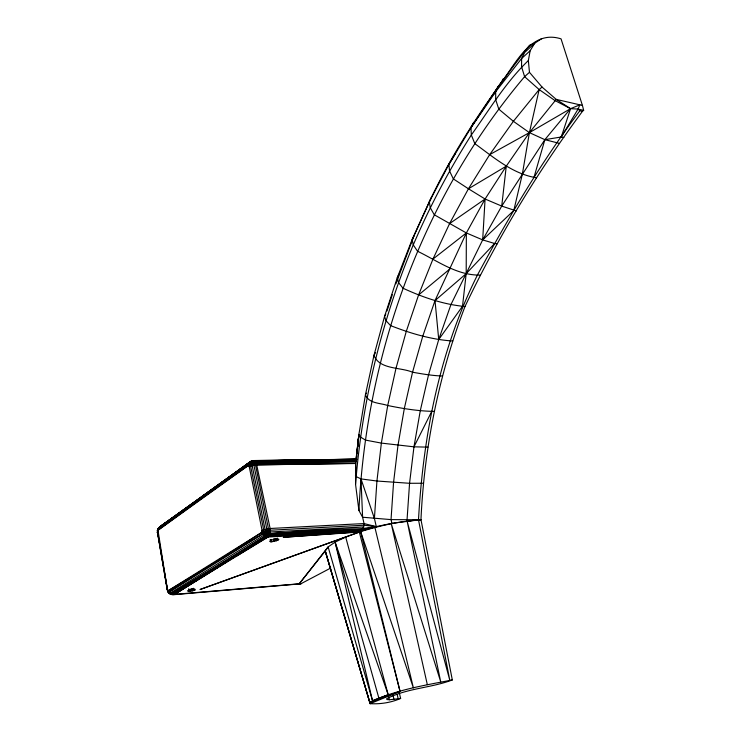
<?xml version="1.0" encoding="UTF-8"?>
<svg xmlns="http://www.w3.org/2000/svg" width="741" height="741" viewBox="0 0 741 741"><rect width="100%" height="100%" fill="white"/><g stroke="black" fill="none" stroke-linecap="round" stroke-linejoin="round"><path stroke-width="1.11" d="M251.227 461.18L158.778 527.768L157.342 532.696L157.814 529.241L159.723 526.842L252.042 460.874L356.801 459.188L253.533 460.559L251.227 461.18L158.778 527.768L157.342 530.797L158.129 528.972L251.227 461.18L256.108 460.902L252.653 460.958L253.533 460.559L356.449 459.716L356.699 459.216M157.342 532.696L157.842 530.361L250.208 462.912L252.042 460.874L254.45 460.652L256.099 462.051L270.122 528.49L270.335 531.992L268.89 536.28L174.265 594.486C171.19 595.458 167.846 592.948 167.281 589.892L157.37 530.741M369.546 702.533L400.038 691.362L360.654 531.621L363.655 526.907L364.044 523.554L362.599 517.227L358.922 510.493L355.56 484.41L355.624 463.505L358.885 434.467L365.433 394.805L373.955 355.439L384.542 316.435L397.259 277.773L412.144 239.538L429.326 201.709L448.889 164.428L470.961 127.711L498.674 85.799C514.782 66.301 529.806 28.927 561.048 38.856L582.426 105.417L583.658 110.353L582.454 111.335C537.197 172.357 497.637 237.852 465.005 306.505C438.829 374.557 424.334 446.851 420.962 519.636L452.316 679.932C424.389 685.434 395.203 689.834 369.546 702.533L388.21 694.808L345.695 537.058L335.099 542.134L328.124 546.895L325.262 551.008L370.139 703.663L400.038 691.362L359.32 532.047L200.014 589.521L360.654 531.621L361.673 530.695L361.404 529.963L269.576 535.141L268.307 534.224L266.797 528.917L253.515 463.282L253.478 461.106L254.45 460.652L249.986 461.847L159.723 526.842L157.342 530.797L158.129 529.519M356.782 456.28L356.449 459.716L255.302 461.143L255.182 463.366L268.816 530.491L270.048 533.687L361.441 529.704L391.915 523.331L420.962 519.636M157.814 529.241L167.383 589.549L167.929 591.735L169.217 593.235L171.801 594.588L172.838 594.412L265.009 536.336L250.588 466.098L250.319 461.958L253.478 461.106L356.162 460.596L253.468 462.032L250.208 462.912M420.962 519.821C400.446 520.997 380.244 525.564 360.654 531.621L267.232 535.938L265.046 529.324L252.162 465.617L251.82 461.384M355.56 484.41C361.978 402.187 381.439 321.001 413.265 244.9C429.641 206.758 449.055 169.995 471.332 134.964C489.44 109.622 505.779 82.223 528.352 60.558L530.167 50.694L534.733 43.237L541.699 38.625M358.922 510.493C366.295 353.272 422.62 197.365 524.6 76.656L529.463 72.312L528.352 60.558M168.476 591.485C165.975 586.992 168.457 593.578 170.402 594.097L266.528 536.892L268.89 536.28L361.034 531.038L376.308 526.666L374.418 518.496L376.928 481.02L381.374 443.099L387.719 405.522L396 368.286L406.272 331.412L418.572 294.992L432.985 259.044L449.583 223.606L468.432 188.779L489.671 154.647L513.383 121.311L539.161 89.568L542.051 87.067L556.232 99.387L570.561 108.668L578.073 109.084L583.658 110.353M427.325 684.665L391.257 523.692L440.728 681.905L407.096 521.034L449.815 680.321L418.498 519.765C423.204 435.643 439.478 350.549 477.547 274.837C508.159 218.049 541.078 162.325 579.879 110.752L582.454 111.335M357.199 453.594L357.486 450.259M357.792 446.842L358.885 434.467L360.598 437.125L365.489 440.098L381.374 443.099L413.969 446.823L427.928 447.138M357.116 452.834L357.56 448.24M357.773 445.943L358.885 434.467L355.615 463.32L356.078 476.565L360.997 478.908L376.928 481.02L409.56 483.289L423.5 483.243M356.282 459.466L356.754 454.918M356.995 452.649L358.885 434.467M374.909 527.444L413.395 687.898L360.654 531.621L268.066 537.021L265.009 536.336L263.611 535.373L262.064 530.334L249.245 466.673L248.995 462.829L252.042 460.874M418.498 519.95L407.254 520.951L407.031 520.006L409.56 483.289L413.969 446.823L420.286 410.69L428.53 374.89L438.728 339.526L450.936 304.588L482.678 239.899L501.731 206.091L506.26 166.179L529.407 132.63L556.232 99.387L582.426 105.417M171.023 594.134L172.81 594.532L170.402 594.097L170.171 593.115L263.611 535.373L270.048 533.687L363.655 526.907L270.335 531.992L262.981 533.77L168.327 590.623L167.929 591.735L169.217 593.235M530.167 50.694L521.636 58.483L521.553 66.709L524.6 76.656L539.161 89.568L529.407 132.63L522.349 174.154L513.782 210.537L482.678 239.899L466.358 232.952L434.282 214.779L430.234 207.675L429.326 201.709L431.531 197.189C457.771 142.643 492.413 92.838 529.5 45.257L534.733 43.237L524.748 52.389L521.636 58.483L495.683 91.717L470.961 127.711L471.332 134.964L474.805 143.643C493.821 157.379 512.605 173.968 536.549 177.784M270.048 533.687L362.636 528.537L376.308 526.666L364.044 523.554L270.122 528.49L262.064 530.334L261.536 532.547L263.611 535.373M533.992 177.34L544.867 139.669L570.561 108.668L579.851 104.824L578.073 109.084L561.289 136.983L544.867 139.669L529.407 132.63L513.383 121.311L498.813 109.177L495.683 99.664L495.683 91.717L498.674 85.799L493.515 94.589M386.969 310.979L392.322 294.705M395.889 283.859L414.163 235.434L431.531 197.189M539.161 89.568L554.898 100.517L570.561 108.668L561.289 136.983L563.855 137.511M501.629 82.992L503.389 78.768L498.665 86.614M249.986 461.847L248.087 465.654L157.842 530.361M391.915 523.331L391.035 519.608L393.554 482.521L397.973 445.424L404.299 408.643L412.542 372.214L422.768 336.182L435.013 300.577L466.358 232.952L485.086 199.014L506.26 166.179L468.432 188.779L453.325 178.896L449.546 171.004L448.889 164.428L455.206 153.832M414.163 235.434L412.144 239.538L413.265 244.9L417.526 251.245C437.681 260.915 456.669 275.393 480.057 275.096M399.093 274.096L397.259 277.773L398.538 282.58L402.984 288.203C422.592 297.243 443.387 304.505 465.005 306.505M250.319 461.958L248.995 462.829L248.087 465.654L158.129 528.972L248.346 464.135L158.778 527.768M330.708 568.051L300.781 583.815L173.542 594.717L168.855 592.883L168.327 590.623L261.536 532.547L267.269 531.13L268.52 528.639L270.345 530.232L364.118 525.212L376.308 526.666M470.961 127.711L473.656 122.311M174.265 594.486L266.528 536.892L172.838 594.412L174.265 594.486L266.528 536.892L270.345 530.232L267.269 531.13L265.046 529.324M413.969 446.823L431.781 411.338L434.254 411.375M385.829 313.962L384.542 316.435L385.987 320.658L390.581 325.614C410.495 333.385 431.308 339.61 452.742 341.008M375.557 352.531L373.955 355.439C379.577 369.722 400.538 367.045 412.542 372.214C422.463 373.983 432.42 375.706 442.516 376.002M167.864 591.105L171.449 593.949L265.009 536.336L267.807 532.77L265.611 531.63M248.883 463.792L252.162 465.617L257.173 464.857L355.615 463.32L256.729 463.32L255.21 462.097L253.515 463.282L252.162 465.617L249.245 466.673L248.087 465.654L250.319 464.144L253.515 463.282L355.865 461.819M366.434 393.119L365.433 394.805C368.814 403.725 380.207 402.835 387.719 405.522C402.252 408.467 416.933 410.903 431.781 411.338M157.796 529.315L159.723 526.842L199.366 498.841M468.432 188.779L485.086 199.014L501.731 206.091L544.867 139.669L558.927 143.235M256.729 463.32L255.58 464.959L253.515 463.282M250.319 464.144L251.764 462.291M399.343 692.826L400.622 698.448C391.091 702.625 380.494 704.283 370.139 703.663L325.262 551.008L299.244 583.788L328.124 546.895L372.464 700.578L388.21 694.808L335.099 542.134L372.464 700.578M497.146 243.817L494.627 243.493L466.191 273.651L435.013 300.577L438.728 339.526L462.504 306.302L466.191 273.651L466.358 232.952L432.985 259.044M251.847 463.542L253.468 462.032M418.572 294.992L450.195 268.705M265.074 535.076L261.536 532.547L169.096 591.976L170.059 593.717M204.053 495.507L201.265 497.535L206.859 493.506M171.569 519.237L173.431 517.903M201.672 496.748L248.995 462.829M211.528 490.19L216.205 486.865M219.938 484.206L224.616 480.89M240.51 469.59L242.372 468.266M449.583 223.606L485.086 199.014L482.678 239.899L494.627 243.493M277.792 540.3L278.838 539.429L278.468 539.077L275.411 539.022L270.91 540.208L269.668 541.449L271.79 541.782L277.792 540.3L277.282 538.077M167.383 589.549L169.096 591.976L262.416 534.076M235.675 556.574L268.066 537.021M172.838 594.412L217.567 567.449M570.561 108.668L529.407 132.63L489.671 154.647M193.938 590.521L195.383 589.91C195.633 587.863 188.816 589.641 187.399 590.957L189.251 591.401L193.938 590.521L193.549 588.28M452.316 679.932C431.067 688.083 407.068 688.093 386.654 698.744L386.876 699.541L389.395 699.773L400.622 698.448M265.009 536.336L269.576 535.141L361.441 529.704L361.673 530.695M173.95 594.43L301.568 583.593M360.654 531.621L283.257 537.299L359.32 532.047M268.89 536.28L361.404 529.963M172.81 594.532L171.449 593.949M418.498 519.765L391.035 519.608L362.599 517.227L360.997 478.908L374.418 518.496M277.977 460.522L311.35 459.948M320.566 459.791L356.236 459.179M257.173 464.857L355.624 463.505M299.735 460.531L311.22 460.42M516.32 210.916L501.731 206.091M299.975 583.649L300.781 583.815M267.269 531.13L269.428 532.075M266.658 534.752L262.573 532.121M253.478 461.106L255.21 462.097M161.612 526.601L160.908 526.193L159.723 526.842M266.121 533.288L262.064 530.334M249.059 465.005L250.588 466.098M578.073 109.084L579.879 110.752M169.096 591.976L170.171 593.115M529.463 72.312L542.051 87.067M355.411 475.787L356.078 476.565M169.846 593.3L170.402 594.097M168.3 592.068L167.605 590.16L167.929 591.735M325.262 551.008L370.139 703.663M335.099 542.134L378.818 697.948M273.855 539.152L274.42 541.384L274.003 539.133M273.901 539.152L274.42 541.384M397.157 694.336L398.176 698.846M392.952 694.947L393.962 699.43M275.958 538.633L276.467 540.856L276.004 538.614M388.636 696.383L389.395 699.773M271.336 539.541L271.79 541.782M274.281 539.059L274.716 541.31M188.825 589.16L189.251 591.401L188.909 589.16M188.76 589.16L189.177 591.401M191.984 588.706L192.382 590.938L192.067 588.678M190.326 589.021L190.733 591.262M157.676 533.02L163.326 565.513M163.715 567.754L164.104 569.986M164.493 572.228L167.021 586.798M157.425 532.288L167.281 589.892M270.817 541.801L270.326 539.55L270.817 541.801"/></g></svg>
